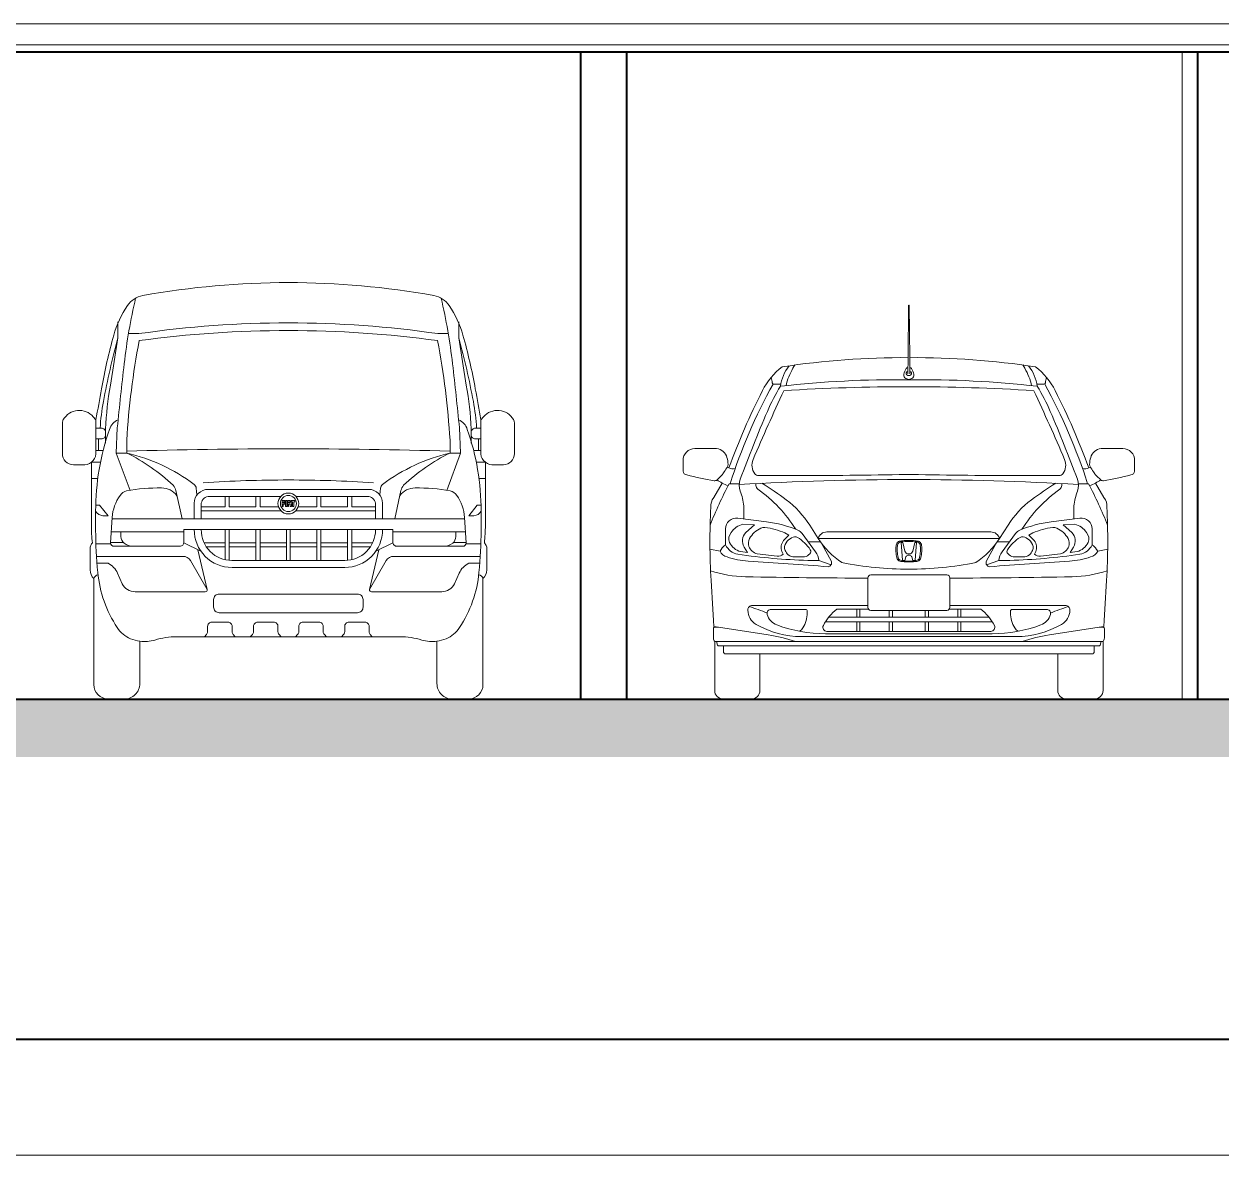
# Model space of a CAD drawing. Header units: millimetres. Extents: x 13204 to 24802, y 21209 to 40694.
# Drawn here: x 14098 to 14616, y 28396 to 28886 of the extents above; entities that cross this region are included whole.
import ezdxf

# ---------------------------------------------------------------- set-up
doc = ezdxf.new("R2010")
doc.units = ezdxf.units.MM
for name, color, linetype, lineweight in [('Esquadrias', 2, 'Continuous', 20), ('Layout', 6, 'Continuous', 15), ('Meia Parede', 11, 'Continuous', 40), ('Paredes', 1, 'Continuous', 40), ('PISO', 5, 'Continuous', 5), ('TEXTO', 4, 'Continuous', 5), ('Veiculos e pessoas', 245, 'Continuous', 0)]:
    doc.layers.add(name, color=color, linetype=linetype, lineweight=lineweight)
doc.layers.add('HACHURAS', color=8, linetype='Continuous')

# ---------------------------------------------------------------- blocks, each defined once
blk = doc.blocks.new('Fiat Doblo_f')
at = {"layer": 'Veiculos e pessoas'}
blk.add_lwpolyline([(977.8, 1801.5, 0.044515), (348.1, 1745.3, 0.203006), (281.3, 1701.7, 0.079654), (222.3, 1574, 0.02399), (168.9, 1341.5, 0.001059), (145.2, 1207.9), (133.4, 1221.3, 0.508381), (4, 1209, 0.122668), (0, 1195.8), (0, 1062.2, 0.400269), (47.3, 1012.5), (87.6, 1012.6, 0.191646), (125.4, 1024.1), (125.4, 751.8, 0.02913), (129.8, 675.5), (126.4, 671.2, 0.111345), (119.8, 657.7), (119.8, 558.4, 0.204378), (135.7, 521.2), (135.7, 62.6, 0.414214), (198.3, 0), (268.1, 0, 0.414214), (335, 66.9), (335, 250.1, 0.106657), (400, 255.4, -0.073538), (495.4, 269.5), (977.8, 269.5), (1460.3, 269.5, -0.073538), (1555.6, 255.4, 0.106657), (1620.7, 250.1), (1620.7, 66.9, 0.414214), (1687.6, 0), (1757.4, 0, 0.414214), (1819.9, 62.6), (1819.9, 521.2, 0.204378), (1835.9, 558.4), (1835.9, 657.7, 0.111345), (1829.2, 671.2), (1825.8, 675.5, 0.02913), (1830.3, 751.8), (1830.3, 1024.1, 0.191646), (1868.1, 1012.6), (1908.3, 1012.5, 0.400269), (1955.7, 1062.2), (1955.7, 1195.8, 0.122668), (1951.7, 1209, 0.508381), (1822.3, 1221.3), (1810.5, 1207.9, 0.001059), (1786.7, 1341.5, 0.02399), (1733.3, 1574, 0.079654), (1674.3, 1701.7, 0.203006), (1607.6, 1745.3, 0.044515)], format="xyb", close=True, dxfattribs=at)
at = {"layer": 'Veiculos e pessoas', "color": 8}
for points in [[(316.9, 1734.3, 0.028768), (267.5, 1450.6, 0.003705), (237.5, 1172.7), (232.7, 1064.3)], [(1638.7, 1734.3, -0.028768), (1688.2, 1450.6, -0.003705), (1718.2, 1172.7), (1722.9, 1064.3)], [(187, 1106.2), (187, 1168.6, -0.036104), (207.9, 1357.7), (240.3, 1562.3), (240.3, 1631.5)], [(1669.7, 1580.6), (1625.2, 1580.6, 0.035774), (977.8, 1626.9, 0.035774), (330.4, 1580.6), (286, 1580.6)], [(1768.6, 1106.2), (1768.6, 1168.6, 0.036104), (1747.8, 1357.7), (1715.4, 1562.3), (1715.4, 1631.5)], [(240.3, 1562.3, 0.01952), (177.5, 1287.3, 0.032224), (163.4, 1171.4)], [(292.5, 902.8), (232.7, 1064.3), (278.3, 1064.3), (278.3, 1119.6, -0.031366), (332.2, 1550.6, -0.033642), (977.8, 1594.1, -0.033642), (1623.4, 1550.6, -0.031366), (1677.4, 1119.6), (1677.4, 1064.3), (1722.9, 1064.3), (1663.2, 902.8)], [(1792.3, 1171.4, 0.032224), (1778.2, 1287.3, 0.01952), (1715.4, 1562.3)], [(145.2, 1207.9), (145.2, 1060, -0.199635), (125.4, 1024.1)], [(241.1, 1208.3, 0.202803), (203.5, 1166.6, 0.0838), (143.8, 813, 0.25917), (175.2, 793.1), (197.6, 793.1), (160.6, 838), (144.1, 838)], [(1811.6, 838), (1795.1, 838), (1758, 793.1), (1780.5, 793.1, 0.25917), (1811.9, 813, 0.0838), (1752.2, 1166.6, 0.202803), (1714.6, 1208.3)], [(1810.5, 1207.9), (1810.5, 1060, 0.199635), (1830.3, 1024.1)], [(145.2, 1171.4), (168.7, 1171.4, -0.414214), (186.7, 1153.3), (186.7, 1143.1, -0.414214), (168.7, 1125), (145.2, 1125)], [(1810.5, 1171.4), (1786.9, 1171.4, 0.414214), (1768.9, 1153.3), (1768.9, 1143.1, 0.414214), (1786.9, 1125), (1810.5, 1125)], [(1677.4, 1072, 0.007338), (977.8, 1082.3, 0.007338), (278.3, 1072)], [(582.2, 882.7), (579.4, 911.6, 0.211506), (569.9, 928.6, 0.103688), (278.3, 1064.3, -0.074446), (478.9, 925.2, -0.11964), (490.8, 902.1), (517.8, 779.5)], [(1373.5, 882.7), (1376.2, 911.6, -0.211506), (1385.8, 928.6, -0.103688), (1677.4, 1064.3, 0.074446), (1476.7, 925.2, 0.11964), (1464.9, 902.1), (1437.8, 779.5)], [(1346.1, 935.6, 0.016513), (977.8, 947.7, 0.016513), (609.5, 935.6)], [(1459.9, 879.4, -0.243693), (1526.7, 913, -0.055122), (1677.7, 900.1, -0.181184), (1706.2, 880.9, -0.13901), (1740.3, 785.5), (1747.6, 676.3, -0.414214), (1732, 660.7), (1649.3, 660.7), (1447.9, 660.7, -0.414214), (1429.8, 678.7), (1429.8, 733.1), (977.8, 733.1), (525.8, 733.1), (525.8, 678.7, -0.414214), (507.8, 660.7), (306.4, 660.7), (223.7, 660.7, -0.414214), (208, 676.3), (215.4, 785.5, -0.13901), (249.5, 880.9, -0.181184), (278, 900.1, -0.055122), (429, 913, -0.243693), (495.8, 879.4)], [(1385.2, 779.5), (1385.2, 847.2, 0.414214), (1325.3, 907.1), (977.8, 907.1), (630.3, 907.1, 0.414214), (570.5, 847.2), (570.5, 779.5)], [(945.2, 876.8), (630.3, 876.8, 0.374453), (600.7, 841.2), (600.7, 779.5)], [(985.5, 832.7), (991, 832.7), (991, 843.3, 0.183865), (985, 858.9), (973.4, 858.9), (973.4, 832.7), (978.9, 832.7), (978.9, 842.8), (985.5, 842.8), (985.5, 832.7), (991, 832.7), (991, 843.3), (991, 832.7), (985.5, 832.7), (985.5, 842.8)], [(991, 832.7), (991, 843.3, 0.183865), (985, 858.9)], [(1010.5, 876.8), (1325.3, 876.8, -0.374453), (1354.9, 841.2), (1354.9, 779.5)], [(335, 250.1, -0.066924), (295.2, 260.9, -0.149427), (237.5, 309.1, -0.124504), (153.2, 547.5, -0.025335), (143.8, 730.6), (143.8, 813)], [(1620.7, 250.1, 0.066924), (1660.4, 260.9, 0.149427), (1718.2, 309.1, 0.124504), (1802.4, 547.5, 0.025335), (1811.9, 730.6), (1811.9, 813)], [(570.5, 733.1, 0.418674), (733.9, 569.4), (977.8, 569.4), (1221.8, 569.4, 0.418674), (1385.2, 733.1)], [(600.7, 732.8, 0.418883), (733.7, 599.6), (977.8, 599.6), (1221.9, 599.6, 0.418883), (1354.9, 732.8)], [(306.4, 660.7, -0.158599), (266.6, 673.6, -0.198022), (253.2, 703.5), (253.2, 722.9)], [(1649.3, 660.7, 0.158599), (1689.1, 673.6, 0.198022), (1702.5, 703.5), (1702.5, 722.9)], [(147.4, 617.1), (521.3, 617.1, -0.274573), (554.7, 598.7), (626.6, 473.3), (585.7, 646)], [(1808.2, 617.1), (1434.3, 617.1, 0.274573), (1401, 598.7), (1329.1, 473.3), (1369.9, 646)], [(626.6, 473.3, -0.557828), (617.8, 464.5), (314.5, 464.5, -0.285552), (259.2, 498.8), (238.3, 544.9, 0.17835), (197.6, 587.1), (149.6, 587.1)], [(1329.1, 473.3, 0.557828), (1337.9, 464.5), (1641.2, 464.5, 0.285552), (1696.4, 498.8), (1717.3, 544.9, -0.17835), (1758.1, 587.1), (1806.1, 587.1)], [(154.2, 537.5, 0.302598), (135.7, 521.2)], [(1819.9, 521.2, 0.302598), (1801.4, 537.5)], [(748.1, 269.5), (739.3, 278.8, -0.192991), (734.3, 291.2), (734.3, 314.2, 0.414214), (716.3, 332.3), (646.4, 332.3, 0.414214), (628.4, 314.2), (628.4, 291.2, -0.192991), (623.4, 278.8), (614.6, 269.5)], [(946.7, 269.5), (937.9, 278.8, -0.192991), (932.9, 291.2), (932.9, 314.2, 0.414214), (914.8, 332.3), (845, 332.3, 0.414214), (826.9, 314.2), (826.9, 291.2, -0.192991), (822, 278.8), (813.1, 269.5)], [(1009, 269.5), (1017.8, 278.8, 0.192991), (1022.8, 291.2), (1022.8, 314.2, -0.414214), (1040.8, 332.3), (1110.7, 332.3, -0.414214), (1128.7, 314.2), (1128.7, 291.2, 0.192991), (1133.7, 278.8), (1142.5, 269.5)], [(1207.5, 269.5), (1216.4, 278.8, 0.192991), (1221.4, 291.2), (1221.4, 314.2, -0.414214), (1239.4, 332.3), (1309.2, 332.3, -0.414214), (1327.3, 314.2), (1327.3, 291.2, 0.192991), (1332.3, 278.8), (1341.1, 269.5)]]:
    blk.add_lwpolyline(points, format="xyb", dxfattribs=at)
for points in [[(155.8, 1075.6), (155.8, 1125)], [(1799.8, 1075.6), (1799.8, 1125)], [(145.2, 1075.6), (176.3, 1075.6)], [(1810.5, 1075.6), (1779.4, 1075.6)], [(126.7, 1025.1), (164.9, 1025.1)], [(1829, 1025.1), (1790.8, 1025.1)], [(125.4, 954.1), (153.1, 954.1)], [(1830.3, 954.1), (1802.6, 954.1)], [(600.7, 831.9), (703.7, 831.9), (703.7, 876.8)], [(721.7, 876.8), (721.7, 831.9), (837.4, 831.9), (837.4, 876.8)], [(935, 831.9), (855.4, 831.9), (855.4, 876.8)], [(1020.6, 831.9), (1100.3, 831.9), (1100.3, 876.8)], [(1233.9, 876.8), (1233.9, 831.9), (1118.3, 831.9), (1118.3, 876.8)], [(1354.9, 831.9), (1251.9, 831.9), (1251.9, 876.8)], [(1740.7, 779.5), (977.8, 779.5), (215, 779.5)], [(600.7, 813.9), (946.2, 813.9)], [(1354.9, 813.9), (1009.5, 813.9)], [(703.7, 602.9), (703.7, 733.1)], [(721.7, 599.9), (721.7, 733.1)], [(837.4, 599.6), (837.4, 733.1)], [(855.4, 599.6), (855.4, 733.1)], [(970.3, 599.6), (970.3, 733.1)], [(985.4, 599.6), (985.4, 733.1)], [(1100.3, 599.6), (1100.3, 733.1)], [(1118.3, 599.6), (1118.3, 733.1)], [(1233.9, 599.9), (1233.9, 733.1)], [(1251.9, 602.9), (1251.9, 733.1)], [(208.1, 677.2), (263.2, 677.2)], [(211.2, 722.9), (525.8, 722.9)], [(525.5, 675.3), (599.2, 639.5)], [(612.9, 676.3), (703.7, 676.3)], [(721.7, 676.3), (837.4, 676.3)], [(855.4, 676.3), (970.3, 676.3)], [(1100.3, 676.3), (985.4, 676.3)], [(1233.9, 676.3), (1118.3, 676.3)], [(1342.8, 676.3), (1251.9, 676.3)], [(1430.2, 675.3), (1356.5, 639.5)], [(1744.5, 722.9), (1429.8, 722.9)], [(1747.6, 677.2), (1692.4, 677.2)], [(144.8, 671.3), (208.9, 671.3)], [(625.1, 658.3), (703.7, 658.3)], [(721.7, 658.3), (837.4, 658.3)], [(855.4, 658.3), (970.3, 658.3)], [(1100.3, 658.3), (985.4, 658.3)], [(1233.9, 658.3), (1118.3, 658.3)], [(1330.6, 658.3), (1251.9, 658.3)], [(1810.9, 671.3), (1746.8, 671.3)]]:
    blk.add_lwpolyline(points, dxfattribs=at)
for points in [[(950.3, 858.9), (950.3, 832.7), (955.9, 832.7), (955.9, 842.8), (961.8, 842.8), (961.8, 848.3), (955.9, 848.3), (955.9, 853.3), (963.1, 853.3), (963.1, 858.9)], [(965.1, 858.9), (965.1, 832.7), (970.7, 832.7), (970.7, 858.9)], [(990.6, 858.9), (990.6, 853.3), (995.7, 853.3), (995.7, 832.7), (1001.2, 832.7), (1001.2, 853.3), (1005.7, 853.3), (1005.7, 858.9)]]:
    blk.add_lwpolyline(points, close=True, dxfattribs=at)
for points in [[(982.9, 853.3, -0.191162), (984.6, 848.3), (978.9, 848.3), (978.9, 853.3)], [(1301.1, 430.4, 0.414214), (1277.1, 454.4), (977.8, 454.4), (678.6, 454.4, 0.414214), (654.5, 430.4), (654.5, 397.6, 0.414214), (678.6, 373.5), (977.8, 373.5), (1277.1, 373.5, 0.414214), (1301.1, 397.6)]]:
    blk.add_lwpolyline(points, format="xyb", close=True, dxfattribs=at)
for radius in [45, 34.7]:
    blk.add_circle((977.8, 845.9), radius, dxfattribs=at)
blk = doc.blocks.new('Honda Civic_f')
at = {"layer": 'Veiculos e pessoas'}
blk.add_lwpolyline([(977.2, 196.2), (333, 196.2), (333, 37.6, -0.414214), (295.4, 0), (174.5, 0, -0.414214), (137, 37.6), (137, 248.9, -0.044876), (133.8, 254.2, -0.100463), (131.2, 265.2), (131.2, 305.6, -0.414214), (137, 311.4), (153.9, 311.4), (134, 314.5, -0.002559), (121.4, 512.9, -0.027419), (120.2, 830.3, -0.199219), (133.1, 871.5), (169.6, 934.5, -0.018052), (147.1, 947.7, -0.182408), (134.9, 944.5, -0.024799), (16.7, 969.5, -0.344091), (0, 986), (0, 1032, -0.414214), (51.4, 1083.4), (145.4, 1083.4, -0.318821), (190.1, 1044.5, -0.051882), (195, 1015.2, -0.147274), (191.8, 1003.2, 0.040513), (198.5, 999.8, -0.028855), (343.7, 1334.1, -0.109118), (429.2, 1437, -0.039623), (973.6, 1476.6), (975.3, 1700.7, -0.40326), (977.2, 1703.4, -0.40326), (979.1, 1700.7), (980.8, 1476.6, -0.039623), (1525.2, 1437, -0.109118), (1610.7, 1334.1, -0.028855), (1755.9, 999.8, 0.040513), (1762.6, 1003.2, -0.147274), (1759.4, 1015.2, -0.051882), (1764.3, 1044.5, -0.318821), (1809, 1083.4), (1903, 1083.4, -0.414214), (1954.4, 1032), (1954.4, 986, -0.344091), (1937.7, 969.5, -0.024799), (1819.5, 944.5, -0.182408), (1807.3, 947.7, -0.018052), (1784.8, 934.5), (1821.3, 871.5, -0.199219), (1834.2, 830.3, -0.027419), (1833, 512.9, -0.002559), (1820.4, 314.5), (1800.5, 311.4), (1817.4, 311.4, -0.414214), (1823.2, 305.6), (1823.2, 265.2, -0.100463), (1820.6, 254.2, -0.044876), (1817.4, 248.9), (1817.4, 37.6, -0.414214), (1779.9, 0), (1659, 0, -0.414214), (1621.5, 37.6), (1621.5, 196.2)], format="xyb", close=True, dxfattribs=at)
at = {"layer": 'Veiculos e pessoas', "color": 8}
for points in [[(973.6, 1476.6), (973.1, 1406.9)], [(980.8, 1476.6), (981.3, 1406.9)], [(541.8, 680.8), (593.9, 680.8)], [(964.4, 615.4), (960, 600), (949.3, 600.7), (944, 677.4), (951.4, 677.9), (960.4, 639.5)], [(990, 615.4), (994.4, 600), (1005.1, 600.7), (1010.4, 677.4), (1003, 677.9), (994, 639.5)], [(1412.6, 680.8), (1360.5, 680.8)], [(116.6, 648.9), (160.1, 639)], [(1837.8, 648.9), (1794.3, 639)], [(640.5, 580.7), (587.9, 599.6)], [(1313.9, 580.7), (1366.5, 599.6)], [(751.5, 388.9), (751.5, 354.6)], [(765.6, 388.9), (765.6, 354.6)], [(891.8, 383.6), (891.8, 354.6)], [(905.9, 383.6), (905.9, 354.6)], [(1048.5, 383.6), (1048.5, 354.6)], [(1062.6, 383.6), (1062.6, 354.6)], [(1188.8, 388.9), (1188.8, 354.6)], [(1202.9, 388.9), (1202.9, 354.6)], [(615.9, 333.5), (977.2, 333.5), (1338.5, 333.5)], [(630.9, 354.6), (977.2, 354.6), (1323.5, 354.6)], [(751.5, 333.5), (751.5, 292.7)], [(765.6, 333.5), (765.6, 292.7)], [(891.8, 333.5), (891.8, 292.7)], [(905.9, 333.5), (905.9, 292.7)], [(1048.5, 333.5), (1048.5, 292.7)], [(1062.6, 333.5), (1062.6, 292.7)], [(1188.8, 333.5), (1188.8, 292.7)], [(1202.9, 333.5), (1202.9, 292.7)], [(137, 248.9), (977.2, 248.9), (1817.4, 248.9)]]:
    blk.add_lwpolyline(points, dxfattribs=at)
for points in [[(1533.1, 1352.8, 0.031312), (977.2, 1381.2, 0.031312), (421.4, 1352.8), (421.4, 1352.8, -0.12264), (458.7, 1441.4)], [(484.5, 1445), (475.4, 1430.6, 0.077091), (445.9, 1355.5)], [(973.4, 1433.9), (973.1, 1433.9, 0.264272), (965.6, 1429.6, 0.075597), (955.7, 1405.4, 0.265409), (960.3, 1389.7, 0.180221), (977.2, 1382.3, 0.180221), (994.1, 1389.7, 0.265409), (998.7, 1405.4, 0.075597), (988.8, 1429.6, 0.264272), (981.3, 1433.9), (981, 1433.9)], [(973.2, 1416.8, 0.643076), (968.8, 1402, 0.140946), (977.2, 1398.9, 0.140946), (985.6, 1402, 0.643076), (981.2, 1416.8)], [(1508.5, 1355.5, 0.077091), (1479, 1430.6), (1469.9, 1445)], [(1691.2, 779), (1691.2, 835.5, -0.061077), (1706.8, 899.7, 0.181976), (1706.8, 950.8, 0.010144), (1589.4, 1244.5, 0.039623), (1533.1, 1352.8), (1533.1, 1352.8, 0.12264), (1495.7, 1441.4)], [(389.4, 1362.7, 0.049002), (203.6, 931.2)], [(421.4, 1352.8, 0.039623), (365, 1244.5, 0.010144), (247.6, 950.8, 0.181976), (247.6, 899.7, -0.061077), (263.2, 835.5), (263.2, 779)], [(935.8, 970.9, -0.004564), (447.4, 966.5), (327.9, 966.5, -0.24638), (310.7, 974.5, -0.269131), (303.2, 1035.9, -0.008672), (436.4, 1333.9, -0.015775), (977.2, 1351, -0.015775), (1518, 1333.9, -0.008672), (1651.2, 1035.9, -0.269131), (1643.7, 974.5, -0.24638), (1626.5, 966.5), (1507.1, 966.5, -0.004564), (1018.6, 970.9), (977.2, 970.9), (935.8, 970.9)], [(422.9, 1361.4), (393.7, 1361.4, -0.365535), (386.1, 1367.8, 0.051838), (380.8, 1390.2)], [(1573.6, 1390.2, 0.051838), (1568.3, 1367.8, -0.365535), (1560.7, 1361.4), (1531.5, 1361.4)], [(1750.9, 931.2, 0.049002), (1565.1, 1362.7)], [(147.1, 947.7), (164.7, 965, 0.098381), (175.1, 977.9, -0.010697), (189.6, 1000.2, 0.042929), (191.8, 1003.2)], [(198.5, 999.8, 0.148869), (225.7, 997.3)], [(1728.7, 997.3, 0.148869), (1755.9, 999.8)], [(1762.6, 1003.2, 0.042929), (1764.9, 1000.2, -0.010697), (1779.3, 977.9, 0.098381), (1789.7, 965), (1807.3, 947.7)], [(169.6, 934.5, 0.019407), (194.8, 922)], [(1711.4, 927.8, 0.014733), (977.2, 949.4, 0.014733), (243, 927.8)], [(341.6, 933.2, -0.02447), (446.8, 861.9, -0.090802), (548.1, 752), (584.3, 694.6), (977.2, 694.6), (1370.1, 694.6), (1406.3, 752, -0.090802), (1507.6, 861.9, -0.02447), (1612.8, 933.2)], [(1759.6, 922, 0.019407), (1784.8, 934.5)], [(117.3, 751.8, -0.028233), (199.6, 931.2), (243.2, 931.2)], [(488.3, 734.3, 0.095766), (323.8, 907.6, -0.242156), (315.6, 923.4), (315.6, 931.8)], [(1638.8, 931.8), (1638.8, 923.4, -0.242156), (1630.7, 907.6, 0.095766), (1466.2, 734.3)], [(1837.1, 751.8, 0.028233), (1754.8, 931.2), (1711.2, 931.2)], [(539.7, 599.6), (587.9, 599.6, 0.131313), (573.3, 637.5), (515.8, 716.5, 0.130656), (497.1, 730.7, 0.066415), (360.7, 766.7), (236.6, 782.3, 0.455853), (183.7, 736.3), (183.7, 666.8, 0.239835), (237.9, 626.4, 0.02875), (539.7, 599.6)], [(1414.7, 599.6, 0.02875), (1716.5, 626.4, 0.239835), (1770.7, 666.8), (1770.7, 736.3, 0.455853), (1717.8, 782.3), (1593.7, 766.7, 0.066415), (1457.3, 730.7, 0.130656), (1438.6, 716.5), (1381.1, 637.5, 0.131313), (1366.5, 599.6), (1414.7, 599.6)], [(1266.6, 590.4, 0.100117), (1370.1, 694.6, 0.32852), (1331.6, 722.9), (977.2, 722.9), (622.8, 722.9, 0.32852), (584.3, 694.6, 0.100117), (687.8, 590.4, 0.048949), (977.2, 562, 0.048949), (1266.6, 590.4)], [(183.7, 666.8, 0.138193), (160.1, 639, 0.226753), (190.7, 614.6, 0.071583), (281.8, 596.6, -0.005748), (627.5, 572.3, 0.464512), (642.4, 595.1), (600.4, 672)], [(1354, 672), (1312, 595.1, 0.464512), (1326.9, 572.3, -0.005748), (1672.6, 596.6, 0.071583), (1763.7, 614.6, 0.226753), (1794.3, 639, 0.138193), (1770.7, 666.8)], [(119.3, 554, 0.070296), (270.2, 529.3, 0.005568), (799.6, 523.4)], [(1154.8, 523.4, 0.005568), (1684.2, 529.3, 0.070296), (1835.1, 554)], [(1154.8, 405), (1655, 405, -0.414214), (1673.8, 386.2), (1673.8, 384.2, -0.269969), (1638, 322.7, -0.127649), (1441.6, 270), (977.2, 270), (512.9, 270, -0.127649), (316.4, 322.7, -0.269969), (280.6, 384.2), (280.6, 386.2, -0.414214), (299.4, 405), (799.6, 405)], [(363.7, 371.6, 0.033386), (286.4, 399.8)], [(503.4, 293.2, 0.136603), (519.1, 307.9, 0.137378), (537.3, 373), (537.3, 380.4, 0.414214), (529.8, 387.9), (381.6, 387.9, 0.507701), (364.2, 366.5, 0.243955), (406.1, 320.4, 0.089255), (616.7, 282.5), (977.2, 282.5), (1337.7, 282.5, 0.089255), (1548.3, 320.4, 0.243955), (1590.2, 366.5, 0.507701), (1572.8, 387.9), (1424.6, 387.9, 0.414214), (1417.1, 380.4), (1417.1, 373, 0.137378), (1435.3, 307.9, 0.136603), (1451, 293.2)], [(802.2, 388.9), (666.2, 388.9, 0.111412), (607.2, 318.2, 0.560693), (622.8, 292.7), (977.2, 292.7), (1331.6, 292.7, 0.560693), (1347.2, 318.2, 0.111412), (1288.2, 388.9), (1152.2, 388.9)], [(1668, 399.8, 0.033386), (1590.7, 371.6)], [(486.3, 248.9, 0.044768), (368.9, 278.1), (153.9, 311.4)], [(1800.5, 311.4), (1585.5, 278.1, 0.044768), (1468.1, 248.9)], [(1808.8, 248.9), (1805, 233.6, -0.001252), (1802.2, 230), (977.2, 230), (152.2, 230, -0.001252), (149.5, 233.6), (145.6, 248.9)], [(333, 196.2), (179.5, 196.2, -0.001665), (175.6, 200.9), (175.6, 230)], [(1621.5, 196.2), (1774.9, 196.2, 0.001665), (1778.8, 200.9), (1778.8, 230)]]:
    blk.add_lwpolyline(points, format="xyb", dxfattribs=at)
for points in [[(201.8, 677.1, -0.279501), (208.1, 720.6, -0.173019), (258.9, 756.6), (309.4, 753.1), (272.1, 720.5, 0.326194), (264.1, 657.1), (278.8, 633.7), (248.6, 638, -0.225457)], [(433.7, 627.4, -0.038338), (428.3, 637.6, -0.280153), (435, 685.5, -0.04127), (458.5, 709.1), (440.9, 718.7, 0.058508), (354.5, 742.7, 0.093564), (336.7, 739.2, 0.164277), (287.9, 694, 0.204948), (285, 660.3, 0.21549), (320.3, 628.1), (407.8, 617.7, 0.243985)], [(1520.8, 627.4, 0.243985), (1546.6, 617.7), (1634.1, 628.1, 0.21549), (1669.4, 660.3, 0.204948), (1666.5, 694, 0.164277), (1617.7, 739.2, 0.093564), (1599.9, 742.7, 0.058508), (1513.5, 718.7), (1495.9, 709.1, -0.04127), (1519.4, 685.5, -0.280153), (1526.1, 637.6, -0.038338)], [(1752.6, 677.1, 0.279501), (1746.3, 720.6, 0.173019), (1695.5, 756.6), (1645, 753.1), (1682.3, 720.5, -0.326194), (1690.3, 657.1), (1675.6, 633.7), (1705.8, 638, 0.225457)], [(495.8, 699.1, 0.225947), (469.7, 697.8, 0.084963), (446.2, 676.4, 0.280153), (441.6, 643.3, 0.101836), (455.6, 623.3, 0.153953), (482.5, 614.9), (519.6, 614.9, 0.17585), (543.3, 623.5), (548.1, 628.7, 0.365627), (550.7, 645.6, 0.113444)], [(1458.6, 699.1, 0.113444), (1403.7, 645.6, 0.365627), (1406.3, 628.7), (1411.1, 623.5, 0.17585), (1434.8, 614.9), (1471.9, 614.9, 0.153953), (1498.8, 623.3, 0.101836), (1512.8, 643.3, 0.280153), (1508.2, 676.4, 0.084963), (1484.7, 697.8, 0.225947)], [(812.7, 383.6), (977.2, 383.6), (1141.7, 383.6, 0.414214), (1154.8, 396.7), (1154.8, 523.7, 0.414214), (1141.7, 536.9), (977.2, 536.9), (812.7, 536.9, 0.414214), (799.6, 523.7), (799.6, 396.7, 0.414214)]]:
    blk.add_lwpolyline(points, format="xyb", close=True, dxfattribs=at)
for points in [[(976.8, 685.9), (977.5, 685.9)], [(977.5, 681.9), (976.8, 681.9)], [(977.6, 685.9), (976.9, 685.9)], [(976.9, 681.9), (977.6, 681.9)], [(977.2, 627.8), (975, 627.8)], [(976.8, 621.9), (977.2, 621.9)], [(977.2, 627.8), (979.4, 627.8)], [(977.6, 621.9), (977.2, 621.9)], [(974.7, 596.8), (977.2, 596.8)], [(977.2, 593.2), (976.4, 593.2)], [(979.7, 596.8), (977.2, 596.8)], [(977.2, 593.2), (978, 593.2)]]:
    blk.add_lwpolyline(points, close=True, dxfattribs=at)
for centre, major_axis, ratio, start_param, end_param in [((944.7, 662.7), (0, 23.1), 0.982917, 1.08071, 1.437023), ((939.8, 665.3), (0, 17.5), 0.982917, 0.576761, 1.08071), ((944.7, 662.6), (0, 17.2), 0.982917, 0.12809, 1.220373), ((941, 663.4), (0, 19.7), 0.982917, 0.288032, 0.576761), ((945.5, 647.9), (0, 35.9), 0.982917, 0.113783, 0.288032), ((1002.3, 142.4), (0, 544.8), 0.982917, 0.096938, 0.113783), ((976.8, 409.4), (0, 272.6), 0.982917, 0, 0.12809), ((976.8, 409.4), (0, 276.5), 0.982917, 0, 0.096938), ((1145.5, 648), (0, 228), 0.982917, 1.52095, 1.557637), ((1106.5, 648.5), (0, 188.4), 0.982917, 1.557637, 1.626099), ((996.4, 655.6), (0, 76.2), 0.982917, 1.437023, 1.52095), ((1114.5, 649), (0, 196.6), 0.982917, 1.626099, 1.700955), ((1025.4, 637.1), (0, 105.2), 0.982917, 1.700955, 1.810274), ((1039.5, 652.1), (0, 114.4), 0.982917, 1.483956, 1.570796), ((1236.7, 652.1), (0, 315.1), 0.982917, 1.570796, 1.612584), ((1066.9, 644.9), (0, 142.2), 0.982917, 1.612584, 1.801379), ((952.4, 659.8), (0, 25.5), 0.982917, 1.220373, 1.483956), ((975, 643), (0, 15.3), 0.982917, 1.804623, 3.141593), ((976.8, 597.2), (0, 24.7), 0.982917, 0, 0.216714), ((976.8, 597.2), (0, 24.7), 0.982917, 0, 0.216714), ((959.9, 620.8), (0, 36.5), 0.982917, 1.810274, 1.978373), ((942.1, 613), (0, 16.7), 0.982917, 1.978373, 2.662781), ((947.1, 616.3), (0, 17), 0.982917, 1.801379, 2.485642), ((946.5, 621.7), (0, 26.6), 0.982917, 2.662781, 3.006454), ((949.3, 619.1), (0, 20.6), 0.982917, 2.485642, 3.009336), ((959.8, 736.4), (-122.1, 77.9), 0.975679, 2.010877, 2.0763), ((974.7, 813.7), (0, 216.9), 0.982917, 3.009336, 3.141593), ((1011.7, 1434.6), (0, 842.3), 0.982917, 3.069809, 3.089698), ((970.5, 613.6), (0, 6.41), 0.982917, 0.806554, 1.287906), ((974, 610.3), (0, 11.3), 0.982917, 0.216714, 0.806554), ((976.4, 741.7), (0, 148.6), 0.982917, 3.089698, 3.141593)]:
    blk.add_ellipse(centre, major_axis=major_axis, ratio=ratio, start_param=start_param, end_param=end_param, dxfattribs=at)
at = {"layer": 'Veiculos e pessoas', "color": 8, "extrusion": (0, 0, -1)}
for centre, major_axis, ratio, start_param, end_param in [((977.6, 409.4), (0, 276.5), 0.982917, 0, 0.096938), ((977.6, 409.4), (0, 272.6), 0.982917, 0, 0.12809), ((952.1, 142.4), (0, 544.8), 0.982917, 0.096938, 0.113783), ((1009.7, 662.6), (0, 17.2), 0.982917, 0.12809, 1.220373), ((1008.9, 647.9), (0, 35.9), 0.982917, 0.113783, 0.288032), ((1013.4, 663.4), (0, 19.7), 0.982917, 0.288032, 0.576761), ((1014.6, 665.3), (0, 17.5), 0.982917, 0.576761, 1.08071), ((1009.7, 662.7), (0, 23.1), 0.982917, 1.08071, 1.437023), ((977.6, 597.2), (0, 24.7), 0.982917, 0, 0.216714), ((977.6, 597.2), (0, 24.7), 0.982917, 0, 0.216714), ((979.4, 643), (0, 15.3), 0.982917, 1.804623, 3.141593), ((887.5, 644.9), (0, 142.2), 0.982917, 1.612584, 1.801379), ((1002, 659.8), (0, 25.5), 0.982917, 1.220373, 1.483956), ((914.9, 652.1), (0, 114.4), 0.982917, 1.483956, 1.570796), ((717.7, 652.1), (0, 315.1), 0.982917, 1.570796, 1.612584), ((929, 637.1), (0, 105.2), 0.982917, 1.700955, 1.810274), ((839.9, 649), (0, 196.6), 0.982917, 1.626099, 1.700955), ((958, 655.6), (0, 76.2), 0.982917, 1.437023, 1.52095), ((808.9, 648), (0, 228), 0.982917, 1.52095, 1.557637), ((847.9, 648.5), (0, 188.4), 0.982917, 1.557637, 1.626099), ((978, 741.7), (0, 148.6), 0.982917, 3.089698, 3.141593), ((979.7, 813.7), (0, 216.9), 0.982917, 3.009336, 3.141593), ((980.4, 610.3), (0, 11.3), 0.982917, 0.216714, 0.806554), ((942.7, 1434.6), (0, 842.3), 0.982917, 3.069809, 3.089698), ((983.9, 613.6), (0, 6.41), 0.982917, 0.806554, 1.287906), ((994.6, 736.4), (122.1, 77.9), 0.975679, 2.010877, 2.0763), ((1005.1, 619.1), (0, 20.6), 0.982917, 2.485642, 3.009336), ((1007.9, 621.7), (0, 26.6), 0.982917, 2.662781, 3.006454), ((1007.3, 616.3), (0, 17), 0.982917, 1.801379, 2.485642), ((1012.4, 613), (0, 16.7), 0.982917, 1.978373, 2.662781), ((994.5, 620.8), (0, 36.5), 0.982917, 1.810274, 1.978373)]:
    blk.add_ellipse(centre, major_axis=major_axis, ratio=ratio, start_param=start_param, end_param=end_param, dxfattribs=at)

msp = doc.modelspace()

# ---------------------------------------------------------------- hatches: boundary and pattern name
at = {"layer": 'HACHURAS'}
h = msp.add_hatch(dxfattribs=at)
h.set_pattern_fill('EARTH', color=256, scale=3, angle=45, style=0)
h.set_pattern_definition([(45, (13442.78, 28568.564), (2e-15, 26.94077), [19.05, -19.05]), (45, (13437.728, 28573.615), (2e-15, 26.94077), [19.05, -19.05]), (45, (13432.677, 28578.667), (2e-15, 26.94077), [19.05, -19.05]), (135, (13432.677, 28582.034), (-26.94077, 2e-15), [19.05, -19.05]), (135, (13437.728, 28587.086), (-26.94077, 2e-15), [19.05, -19.05]), (135, (13442.78, 28592.137), (-26.94077, 2e-15), [19.05, -19.05])])
h.paths.add_polyline_path([(16692.78, 28593.56), (13756.78, 28593.56), (13756.78, 28583.56), (13442.78, 28583.56), (13442.78, 28568.56), (16692.78, 28568.56)])

# ---------------------------------------------------------------- linework, layer by layer
at = {"layer": 'Esquadrias'}
msp.add_line((14598.83, 28593.56), (14598.83, 28873.56), dxfattribs=at)
at = {"layer": 'Meia Parede'}
for p, q in [((14338.6, 28593.56), (14338.6, 28873.56)), ((14358.6, 28593.56), (14358.6, 28873.56)), ((14605.7, 28593.56), (14605.7, 28873.56))]:
    msp.add_line(p, q, dxfattribs=at)
at = {"layer": 'Paredes'}
for p, q in [((13771.78, 28873.56), (16667.78, 28873.56)), ((13756.78, 28593.56), (16692.78, 28593.56)), ((21256.85, 28446.32), (13252.5, 28446.32))]:
    msp.add_line(p, q, dxfattribs=at)
at = {"layer": 'PISO'}
msp.add_lwpolyline([(13768.78, 28876.56), (13768.78, 28846.56), (13738.78, 28846.56), (13738.78, 28885.56), (16689.78, 28885.56), (16689.78, 28846.56), (16670.78, 28846.56), (16670.78, 28876.56)], close=True, dxfattribs=at)
at = {"layer": 'TEXTO'}
msp.add_line((21305.52, 28396.34), (13203.83, 28396.34), dxfattribs=at)

# ---------------------------------------------------------------- block references
at = {"layer": 'Layout', "color": 8, "xscale": 0.1, "yscale": 0.1, "zscale": 0.1}
for name, p in [('Fiat Doblo_f', (14114.33, 28593.56)), ('Honda Civic_f', (14382.88, 28593.56))]:
    msp.add_blockref(name, p, dxfattribs=at)

doc.saveas('drawing.dxf')
